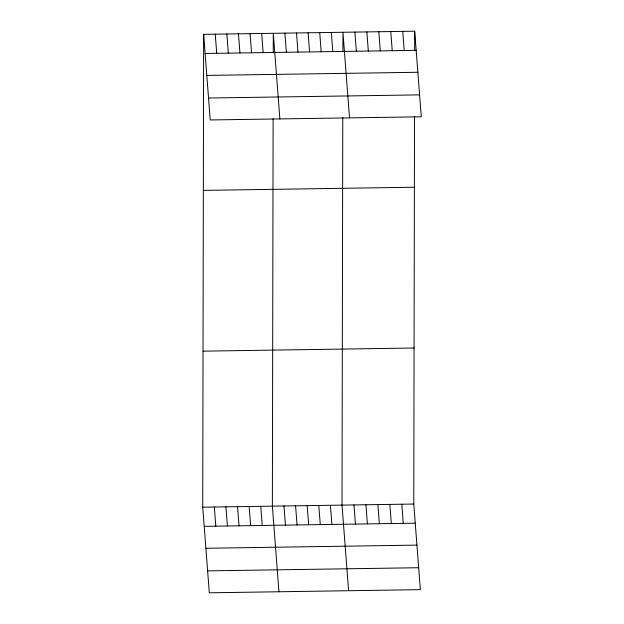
<?xml version="1.0" encoding="UTF-8"?>
<svg xmlns="http://www.w3.org/2000/svg" width="624" height="624" viewBox="0 0 624 624"><rect width="100%" height="100%" fill="white"/><g stroke="black" fill="none" stroke-linecap="round" stroke-linejoin="round"><path stroke-width="0.94" d="M414.523 116.649L413.774 504.044L420.358 589.657L209.305 592.8L202.722 507.195L203.642 34.343L414.695 31.2L421.278 116.805L210.226 119.956L203.642 34.343M273.125 118.755L272.368 506.158L278.951 591.763M273.25 52.814L273.289 33.306L279.872 118.919M342.771 117.718L342.014 505.112L348.598 590.725M342.896 51.776L342.935 32.269L349.526 117.874M414.656 50.708L414.695 31.2M205.117 53.485L416.169 50.341M206.801 75.418L417.854 72.275M208.541 98.023L419.593 94.871M203.338 190.382L414.391 187.239M203.026 351.156L414.079 348.005M202.722 507.195L413.774 504.044M204.196 526.336L415.249 523.185M205.881 548.27L416.933 545.119M207.62 570.866L418.673 567.723M402.737 31.379L404.204 50.521M390.772 31.559L392.246 50.7M378.815 31.738L380.289 50.872M366.857 31.91L368.324 51.051M401.809 504.223L403.283 523.364M354.892 32.089L356.366 51.23M389.852 504.403L391.326 523.544M377.894 504.582L379.369 523.723M331.328 32.44L332.803 51.581M365.937 504.761L367.403 523.903M319.722 32.612L321.196 51.753M353.972 504.941L355.446 524.074M308.116 32.791L309.582 51.932M296.501 32.963L297.976 52.104M330.408 505.292L331.882 524.433M284.895 33.134L286.369 52.276M318.802 505.463L320.268 524.605M307.187 505.635L308.662 524.776M261.682 33.478L263.156 52.619M295.581 505.807L297.055 524.948M250.076 33.657L251.542 52.79M283.975 505.978L285.449 525.119M238.462 33.829L239.936 52.97M226.855 34L228.329 53.141M260.762 506.329L262.228 525.47M215.249 34.172L216.723 53.313M249.148 506.501L250.622 525.642M237.541 506.672L239.015 525.814M225.935 506.844L227.409 525.985M214.328 507.016L215.803 526.157"/></g></svg>
